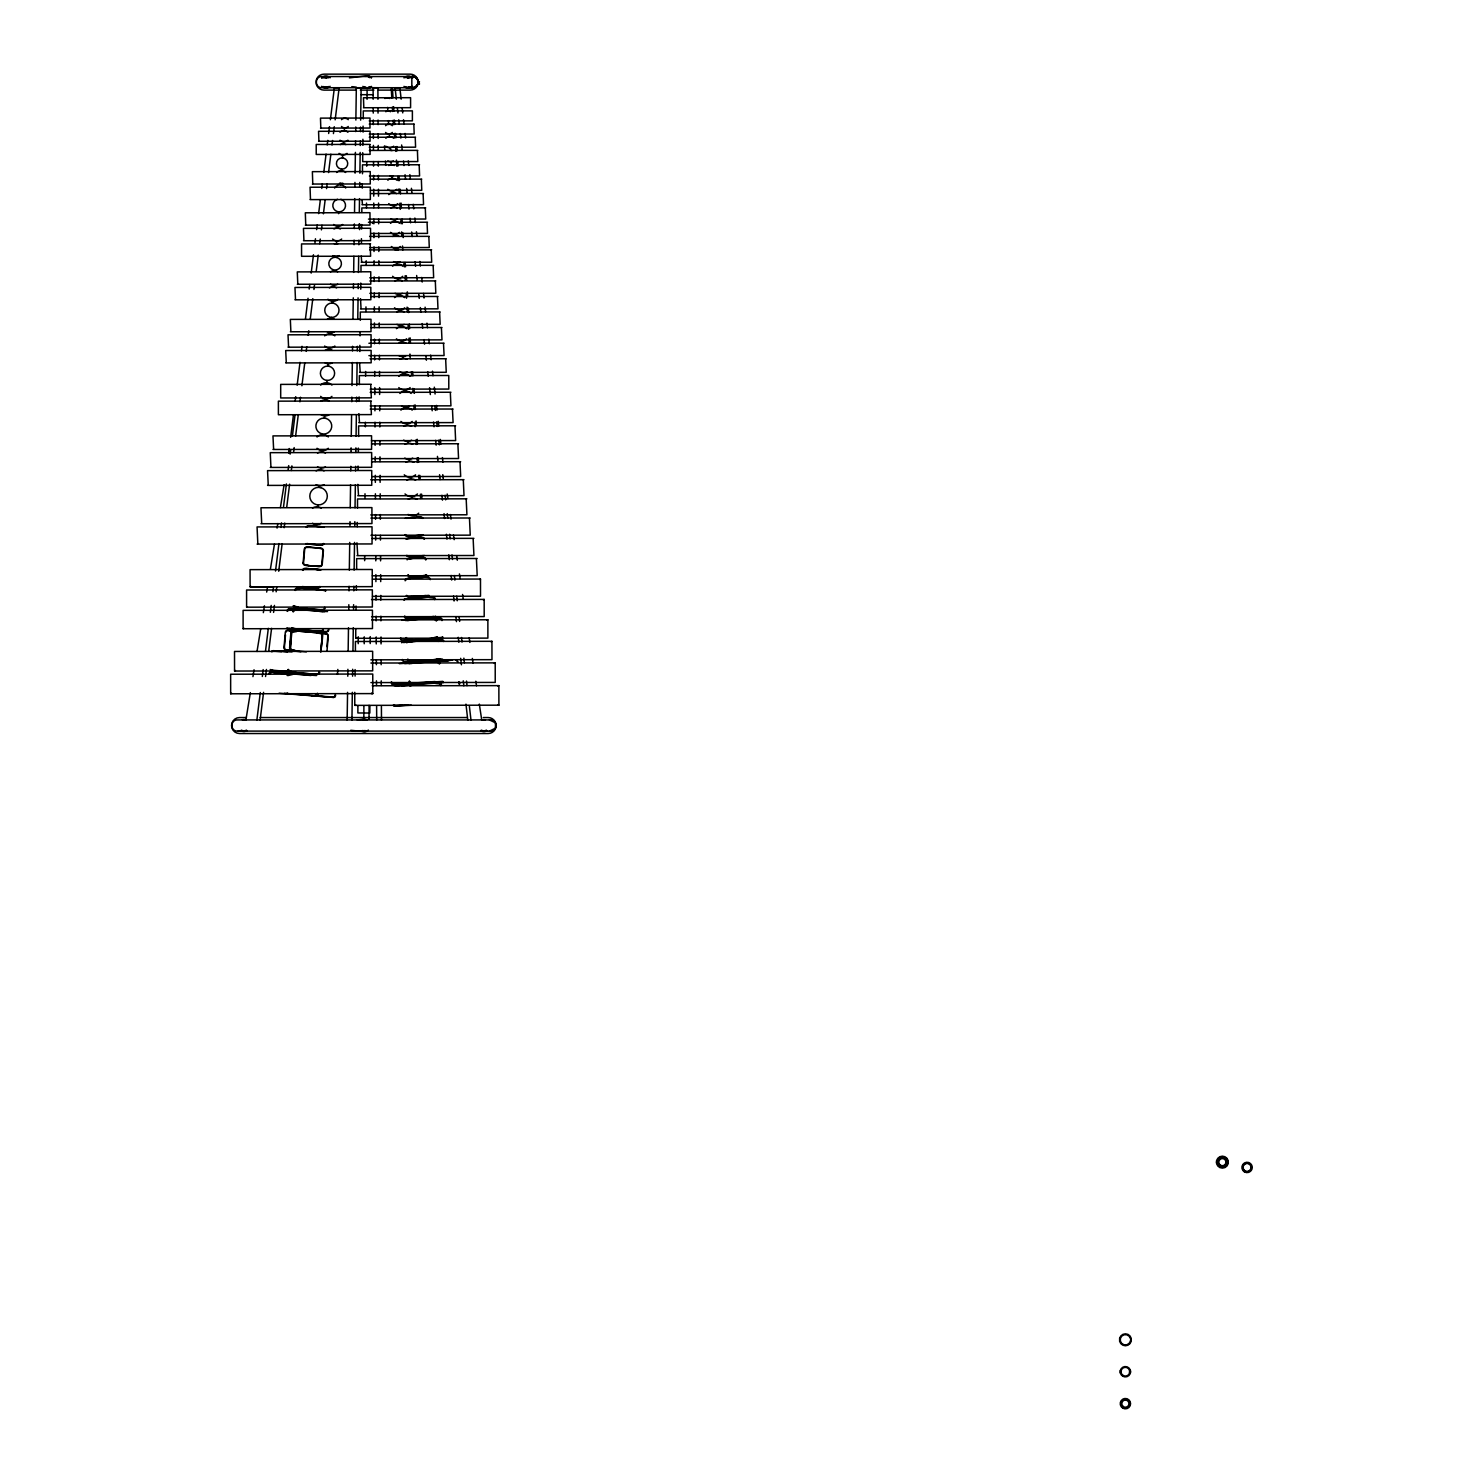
<?xml version="1.0" encoding="UTF-8"?>
<svg xmlns="http://www.w3.org/2000/svg" width="1483" height="1483" viewBox="0 0 1483 1483"><rect width="100%" height="100%" fill="white"/><g stroke="black" fill="none" stroke-linecap="round" stroke-linejoin="round"><path stroke-width="1.5" d="M357.904 706.038L357.866 712.952L369.842 713.026L369.879 706.075M358.237 643.696L358.274 636.763M363.836 719.552L365.374 719.756A5.988 5.988 0 0 0 362.278 719.756L363.836 719.552L363.891 706.075M364.225 643.752L364.262 636.837M364.651 560.685L364.67 556.069M364.985 498.381L365.003 493.765M365.356 426.844L365.374 422.229M365.615 376.089L365.634 371.473M365.949 311.504L365.967 306.888M366.19 265.383L366.208 260.767M366.486 207.713L366.505 203.097M366.709 166.207L366.727 161.591M367.061 99.305L367.098 90.315M369.026 719.255L369.082 705.37M370.212 643.548L370.249 636.615M347.152 720.071L347.56 692.376M347.782 676.229L347.893 669.315M348.153 650.852L348.486 627.791M348.765 609.328L348.82 604.712M349.024 590.883L349.098 586.267M349.321 570.121L349.728 542.426M349.969 526.28L350.025 521.664M350.229 507.816L350.563 484.756M350.767 470.908L350.841 466.292M351.045 452.463L351.1 447.847M351.267 436.317L351.582 415.555M351.768 401.708L351.842 397.092M352.009 385.543L352.342 362.464M352.509 350.915L352.583 346.299M352.973 318.585L353.288 297.823M353.417 288.592L353.492 283.976M353.658 272.427L353.881 256.262M354.048 244.714L354.122 240.098M354.289 228.567L354.363 223.952M354.53 212.403L354.715 198.555M354.9 187.006L354.956 182.39M355.086 173.159L355.401 152.378M355.494 145.464L355.568 140.848M355.698 131.598L355.772 126.982M355.864 120.067L356.328 87.738L361.129 87.812L360.647 120.123M351.934 719.996L352.342 692.32M352.583 676.174L352.676 669.259M352.954 650.815L353.288 627.754M353.547 609.291L353.621 604.693M353.825 590.846L353.881 586.23M354.122 570.084L354.53 542.407M354.752 526.261L354.826 521.664M355.03 507.816L355.364 484.756M355.568 470.927L355.623 466.311M355.827 452.463L355.901 447.847M356.068 436.317L356.365 415.574M356.569 401.726L356.624 397.11M356.791 385.561L357.125 362.482M357.31 350.952L357.366 346.318M357.774 318.623L358.07 297.861M358.2 288.629L358.274 284.013M358.441 272.464L358.682 256.299M358.849 244.769L358.905 240.153M359.071 228.604L359.146 223.989M359.312 212.458L359.516 198.611M359.683 187.062L359.757 182.446M359.887 173.214L360.184 152.434M360.276 145.519L360.35 140.904M360.48 131.672L360.554 127.056M372.4 223.395L373.234 221.987L373.197 223.395M291.131 632.018L290.353 649.999M287.517 611.07L287.498 611.385A2.187 2.187 0 0 1 290.075 609.216L298.862 609.55M295.284 590.419L296.378 588.714L300.252 588.436M322.033 452.074L322.145 450.535M324.388 418.169L324.555 415.796M325.648 399.965L325.741 398.63M326.835 382.799L327.002 380.389M328.003 366.134L328.169 363.724M329.152 349.469L329.263 348.06M330.246 333.823L330.32 332.655M331.321 318.419L331.395 317.343M332.377 303.107L332.507 301.253M333.49 286.998L333.619 285.144M336.493 243.75L336.697 240.839M337.586 228.178L337.716 226.306M338.587 213.645L338.717 211.791M340.589 184.912L340.701 183.317M341.572 170.656L341.683 169.062M342.462 157.995L342.666 154.955M343.444 143.888L343.574 141.793M344.353 130.708L344.557 127.686M322.052 643.177L322.664 635.614A2.391 2.391 0 0 0 320.476 633.037L316.88 633.148L325.648 633.871A2.187 2.187 0 0 1 326.279 633.964M318.734 611.274L322.293 611.552A2.391 2.391 0 0 1 322.923 611.7M271.908 672.17L316.491 675.562M272.446 670.613L316.583 674.376M274.133 650.722L292.058 651.853M284.402 647.515L285.496 634.928M286.59 650.184L300.882 651.797M288.295 630.294L325.685 633.463M288.425 628.699L325.815 631.888M290.112 608.809L327.539 611.589M289.574 648.034L290.909 632.611M295.821 607.696L322.071 609.921M297.508 587.806L323.757 590.03M292.948 674.357L288.147 675.544M293.152 671.966L289.593 671.169L288.555 669.482M294.987 650.499L291.428 649.702L290.371 647.997L291.799 632.574L296.6 631.406M296.804 629.014L293.022 628.088M298.435 609.921L294.783 610.106L293.467 611.608M298.639 607.529L294.172 605.806M293.393 674.005L290.167 674.116A2.187 2.187 0 0 0 287.776 675.377A2.132 2.021 -85.1 0 1 288.481 674.394M295.339 650.926L291.558 650.166M297.045 631.035L288.24 630.683A2.187 2.187 0 0 0 285.681 632.555M297.175 629.441L294.06 628.773A2.187 2.187 0 0 1 292.188 627.772M298.991 607.956L295.858 607.288A2.187 2.187 0 0 1 293.708 605.657M300.697 588.084L297.471 588.195A2.187 2.187 0 0 0 294.876 590.382M303.107 563.114L304.293 549.211A2.391 2.391 0 0 1 306.888 547.023L321.199 548.247A2.391 2.391 0 0 1 323.387 550.823L322.237 564.356A2.391 2.391 0 0 1 319.642 566.543L305.331 565.32A2.187 2.187 0 0 1 303.125 563.373L303.144 562.724M303.904 586.712L317.436 587.861M305.72 565.357L319.253 566.506M307.537 544.001L321.07 545.151M305.869 568.452L318.993 569.565M307.685 547.097L320.81 548.209M309.502 525.724L322.627 526.854M308.909 565.616L305.758 564.949A2.187 2.187 0 0 1 303.57 562.372L304.664 549.637A2.187 2.187 0 0 1 307.241 547.449L310.855 547.357M310.726 544.261L307.574 543.594A2.187 2.187 0 0 1 306.944 543.501M309.039 568.731L305.424 568.823A2.187 2.187 0 0 0 302.921 570.362M312.672 526.002L309.057 526.094A2.187 2.187 0 0 0 306.666 527.336M317.603 506.964L317.788 504.813M319.253 487.444L319.42 485.701M320.754 469.907L320.921 467.905M314.248 587.602L317.473 587.472A2.187 2.187 0 0 0 319.698 586.508M315.805 569.305L318.956 569.973A2.187 2.187 0 0 1 319.902 570.158M316.064 566.228L319.29 566.098A2.187 2.187 0 0 0 321.867 563.929L322.96 551.194A2.187 2.187 0 0 0 320.773 548.599L317.622 547.931M317.881 544.873L321.107 544.743A2.187 2.187 0 0 0 323.498 543.501M319.438 526.576L322.59 527.244M311.578 695.583L333.008 696.991A2.132 2.021 -85.1 0 0 335.288 694.786L335.325 694.786A2.187 2.187 0 0 1 332.693 696.973M313.414 674.098L317.992 674.079M316.936 632.722L320.05 633.408A2.187 2.187 0 0 1 322.237 635.985L321.07 650.314A2.206 2.187 0 0 1 320.532 651.797M317.065 631.128L325.852 631.48A2.187 2.187 0 0 0 328.41 629.626M318.882 609.661L322.108 609.532A2.187 2.187 0 0 0 324.703 607.344M320.588 589.771L323.72 590.438A2.187 2.187 0 0 1 325.203 590.994M326.964 646.681L327.854 636.133M326.983 651.204L328.262 636.096A2.391 2.391 0 0 0 326.075 633.501L287.887 630.256A2.391 2.391 0 0 0 285.292 632.444L284.013 647.552A2.391 2.391 0 0 0 286.182 650.147L306.388 651.871M332.674 697.362L279.101 693.21M337.846 669.426L337.475 673.745A2.391 2.391 0 0 1 337.345 674.357L337.345 674.357M288.666 453.001L289.241 448.515M290.649 437.3L293.449 414.832M295.154 401.244L295.729 396.665M297.156 385.228L300.011 362.334M301.457 350.896L302.031 346.318M305.461 318.864L308.038 298.268M309.187 289.111L309.762 284.532M311.189 273.094L313.469 254.779M314.915 243.342L315.471 238.763M316.621 229.624L317.195 225.045M318.623 213.608L320.347 199.871M321.774 188.434L322.349 183.855M323.776 172.417L326.075 154.102M327.224 144.945L327.799 140.366M328.651 133.507L329.504 126.648M330.375 119.771L334.379 87.738L339.162 87.738L335.158 119.845M256.874 720.015L260.304 692.524M262.324 676.47L263.177 669.593M265.476 651.259L268.33 628.329M270.351 612.294L271.204 605.416M272.928 591.661L273.502 587.083M275.504 571.029L278.952 543.538M280.954 527.485L281.529 522.906M283.531 506.852L286.404 483.94M288.128 470.185L288.703 465.606M290.13 454.15L290.705 449.553M292.429 435.798L295.006 415.184M263.585 692.339L260.118 720.015M265.55 676.526L266.439 669.463M268.701 651.352L271.593 628.291M273.576 612.423L274.448 605.416M276.153 591.828L276.728 587.12M278.711 571.233L282.159 543.649M284.161 527.726L284.736 523.073M286.738 507.13L289.611 484.181M291.317 470.5L291.891 465.884M293.597 452.185L294.172 447.588M295.599 436.169L298.176 415.555M299.9 401.819L300.474 397.24M301.902 385.765L304.775 362.853M306.202 351.378L306.777 346.8M308.204 335.343L308.779 330.746M310.225 319.29L312.802 298.658M313.951 289.482L314.526 284.903M316.231 271.148L318.252 255.095M319.679 243.638L320.254 239.041M321.403 229.884L321.978 225.286M323.405 213.83L325.129 200.075M326.557 188.619L327.131 184.022M328.559 172.566L330.857 154.232M332.007 145.056L332.581 140.477M333.434 133.6L334.287 126.722M355.772 90.111L323.998 90.111A7.99 7.99 0 0 1 316.287 84.197L316.287 80.063A7.99 7.99 0 0 1 323.998 74.15L410.235 74.15A7.99 7.99 0 0 1 417.946 80.063L417.946 84.197A7.99 7.99 0 0 1 410.235 90.111L378.462 90.111M1130.602 1339.798L1130.417 1341.133A5.191 5.191 0 0 1 1120.388 1341.133L1120.388 1338.445A5.191 5.191 0 0 1 1130.417 1338.445L1131.344 1339.39M1218.136 1161.004L1218.136 1163.265M1226.626 1163.265L1226.626 1161.004M1227.386 1163.488L1227.386 1160.781M1120.369 1370.366L1120.369 1373.054M1121.148 1370.589L1121.148 1372.85M1129.62 1372.869L1129.62 1370.589M1130.398 1373.073L1130.398 1370.385M495.897 727.133L495.86 723.463A7.99 7.99 0 0 0 488.148 717.55L483.291 717.55M416.297 77.876C420.523 81.343 416.964 88.201 411.829 87.719L322.404 87.719C314.322 88.405 314.322 75.855 322.404 76.541L411.829 76.541C416.964 76.078 420.523 82.918 416.297 86.385M323.238 629.255L322.608 630.664M270.221 669.482A2.391 2.391 0 0 0 272.038 670.576L317.028 674.413A2.373 2.354 -85.1 0 0 319.438 672.819L319.587 672.225M245.9 720.034L250.349 692.617M252.944 676.619L254.056 669.76M257.022 651.482L260.748 628.644M263.344 612.646L264.456 605.806M266.68 592.088L267.422 587.528M270.388 569.25L274.466 544.113M277.061 528.115L277.803 523.555M280.398 507.557L284.106 484.719M293.152 611.237L293.059 611.867A2.187 2.187 0 0 1 295.618 609.68L298.769 609.921M291.317 632.703L290.001 648.312M320.958 650.944L322.274 635.336M320.977 651.908L322.33 634.131M323.09 629.867L322.979 630.164A2.391 2.391 0 0 1 320.643 631.443M419.411 83.4L418.076 82.473M436.614 636.874L432.424 638.098M312.375 184.04L370.268 183.966L370.249 171.583L312.375 171.657L312.765 183.688M363.483 107.74L410.587 107.684L410.587 97.693L363.465 97.767L363.798 107.462M310.077 199.612L370.342 199.538L370.324 187.155L310.058 187.229L310.466 199.26M417.427 150.71L417.798 161.554L362.705 161.628L362.686 152.693M320.495 128.094L369.99 128.039L369.971 118.047L320.476 118.121L320.81 127.816M413.85 124.331L414.183 134.026L369.267 134.082M419.188 165.076L419.578 175.939L369.397 175.995M318.567 141.274L370.064 141.2L370.046 131.227L318.567 131.301L318.901 140.996M305.313 225.156L369.99 225.082L369.971 212.699L305.313 212.792L305.739 224.804M415.24 137.493L415.592 147.188L369.267 147.262M421.357 179.443L421.765 190.306L370.509 190.362M369.768 144.685L370.12 154.38L316.231 154.454L316.213 144.463L370.101 144.407M303.477 240.728L370.546 240.654L370.528 228.271L303.459 228.363L303.922 240.376M362.056 200.279L362.464 204.432M423.137 193.81L423.545 204.673L362.056 204.747M370.157 244.194L370.62 256.225L301.568 256.299L301.55 243.935L370.602 243.842M433.74 638.005L433.629 638.079A2.391 2.391 0 0 1 432.461 638.487M439.32 637.597L439.209 637.69A2.391 2.391 0 0 1 438.338 638.042M435.168 659.583L435.279 659.509A2.391 2.391 0 0 1 434 659.991M361.222 256.114L361.685 261.935M431.219 250.182L431.701 262.213L361.222 262.287M425.287 208.176L425.732 219.039L368.47 219.113M433.166 265.679L433.648 277.71L369.786 277.784M427.067 222.543L427.512 233.406L370.75 233.48M297.304 284.254L370.769 284.161L370.75 271.778L297.286 271.89L297.786 283.902M428.847 236.668L429.291 247.531L369.638 247.605M435.316 281.251L435.817 293.282L369.842 293.356M294.987 299.826L370.843 299.733L370.824 287.35L294.969 287.461L295.488 299.473M360.517 298.639L361.036 308.594M437.466 296.822L437.986 308.835L360.536 308.946M359.609 363.372L360.184 372.029M445.66 359.127L446.253 372.307L359.609 372.418M439.617 312.283L440.154 324.314L371.047 324.406M290.353 331.766L370.991 331.673L370.991 319.29L290.334 319.401L290.872 331.413M454.984 426.214L455.633 440.562L371.436 440.673M469.481 518.475L470.241 535.159L370.935 535.27M441.433 327.854L441.971 339.867L371.084 339.959M357.811 484.366L358.515 495.322M463.308 480.121L464.012 495.637L357.829 495.767M370.713 384.653L371.325 397.852L280.695 397.963L280.695 384.394L371.306 384.264M288.036 347.189L371.065 347.078L371.065 334.695L288.017 334.806L288.573 346.837M257.078 544.094L372.048 543.946L372.029 526.78L257.06 526.928L257.82 543.594M450.331 392.643L450.943 405.841L370.231 405.934M457.895 444.177L458.562 458.525L371.584 458.636M443.51 343.518L444.084 355.549L368.915 355.642M356.94 542.778L357.718 555.161M473.151 538.83L473.93 555.513L356.958 555.662M370.787 401.43L371.399 414.61L278.396 414.739L278.378 401.151L371.399 401.04M270.277 467.442L371.677 467.312L371.658 452.537L270.258 452.667L270.926 467.015M466.2 499.289L466.923 514.786L370.769 514.916M285.718 362.909L371.158 362.816L371.139 350.433L285.7 350.544L286.275 362.556M358.867 413.664L359.479 422.34M452.463 409.419L453.094 422.599L358.867 422.711M260.971 523.721L371.955 523.573L371.918 507.612L260.952 507.761L261.694 523.258M460.008 462.14L460.694 476.488L371.64 476.599M243.119 628.736L372.474 628.57L372.437 610.199L243.101 610.366L243.119 628.736L243.953 628.217M476.414 558.98L477.211 575.664L372.363 575.793M267.57 485.404L371.751 485.275L371.732 470.5L267.552 470.63L268.238 484.978M234.555 671.039L372.678 670.854L372.641 651.297L234.518 651.463L234.555 671.039L235.445 670.464M250.887 586.323L250.108 586.805L250.071 569.639L372.233 569.491L372.252 586.656L250.108 586.805L271.871 586.805M494.302 663.42L495.211 662.864L495.229 682.421L370.935 682.588M355.735 629.107L355.753 638.302L356.606 637.764M486.999 620.283L487.87 619.764L487.888 638.116L355.753 638.302M479.676 579.538L480.492 579.056L480.511 596.222L372.53 596.351M272.983 449.479L371.584 449.349L371.566 435.78L272.965 435.891L273.613 449.089M230.662 693.784L372.789 693.599L372.752 674.042L230.644 674.227L230.662 693.784L231.589 693.228M246.604 607.177L372.363 607.01L372.344 589.845L246.586 590.012L246.604 607.177L247.42 606.677M354.752 692.32L354.771 705.37L355.716 704.814M497.936 686.184L498.863 685.628L498.9 705.185L354.771 705.37M491.058 641.842L491.93 641.305L491.967 659.675L370.843 659.824M483.347 599.892L484.181 599.41L484.2 616.576L371.566 616.724M297.119 609.81L297.23 609.735A2.391 2.391 0 0 1 298.454 609.532M289.723 630.813L289.852 630.738A2.391 2.391 0 0 1 291.057 630.535M295.284 631.295L295.414 631.22A2.391 2.391 0 0 1 296.637 630.998M437.689 659.212L436.743 659.397A2.187 2.187 0 0 0 437.745 659.212L433.592 660.028M418.762 82.733L418.076 82.269M392.939 175.773L391.475 175.976A5.58 5.58 0 0 1 390.029 175.773M395.09 249.886L396.74 249.682A6.395 6.395 0 0 1 398.389 249.886M349.432 77.876L367.117 75.744A6.395 6.395 0 0 1 371.621 77.617M357.199 719.941L363.836 719.144A6.395 6.395 0 0 1 367.024 720.015M246.419 717.55L239.523 717.55A7.99 7.99 0 0 0 231.533 725.539A7.99 7.99 0 0 0 239.523 733.529L488.148 733.529A7.99 7.99 0 0 0 495.86 727.597L495.229 722.703L489.427 719.922L238.077 719.922C229.828 719.162 229.828 731.842 238.077 731.1L489.427 731.1L495.229 728.301L495.897 723.871M437.003 661.77L437.559 661.77A2.187 2.169 85.9 0 1 439.469 663.68A2.187 2.187 0 0 0 436.929 661.789L437.244 661.752M394.052 684.071L393.458 684.089A2.169 2.15 85.9 0 1 391.531 681.865A2.187 2.187 0 0 0 394.089 684.071L410.643 682.884M434.482 618.763L430.645 619.041M432.165 640.118L437.596 641.268M417.594 82.121L419.504 81.787L418.058 81.565M417.594 84.327L419.504 83.993L418.058 83.79M442.268 636.967A2.187 2.187 0 0 1 440.785 637.486L432.054 638.524L435.539 637.875M408.585 640.193L412.126 639.525L403.357 640.174A2.187 2.187 0 0 1 401.8 639.859M410.124 661.696L413.664 661.029L404.896 661.678A2.187 2.187 0 0 1 402.338 659.453L402.356 659.787M406.62 518.364L410.179 517.715M421.413 534.918L418.262 535.548M421.839 535.289L407.51 536.308A2.187 2.187 0 0 1 405.026 534.733M409.104 558.516L423.434 557.478A2.391 2.391 0 0 1 425.992 559.703M409.53 558.869L413.09 558.22M428.049 577.017L407.343 578.5A2.391 2.391 0 0 0 405.119 580.743M425.769 595.591L408.641 596.815A2.187 2.187 0 0 1 406.268 595.536M433.666 616.39L430.515 617.021M434.093 616.761L407.009 618.708A2.391 2.391 0 0 1 404.451 616.483M407.565 620.673L410.717 620.042M403.098 642.195L441.322 639.451A2.391 2.391 0 0 1 443.843 641.36M403.524 642.565L412.255 641.546M432.202 640.508L435.78 640.248M433.574 659.62L440.47 659.119M404.525 662.104L442.75 659.36M399.39 663.68L452.537 659.861M404.785 663.68L450.35 660.417M410.643 663.661L413.701 663.049M448.144 660.973L433.796 661.603M393.681 684.497L393.718 684.497A2.391 2.391 0 0 1 391.16 682.273M394.07 684.46L435.131 681.531M394.144 684.868L442.824 681.364M394.2 685.665L442.991 682.161M396.054 685.925L443.621 682.514M401.763 685.925L415.333 684.553M440.377 683.144L435.242 683.125M458.896 682.699A2.132 2.021 85.9 0 1 459.341 684.182L459.378 684.182M402.245 705.092L395.331 705.593A2.132 2.021 85.9 0 1 393.718 705.074M407.825 705.092L394.997 706.019A2.243 2.113 85.9 0 1 393.255 705.204A2.391 2.391 0 0 0 395.275 706.001M411.366 705.241L395.664 705.964M434.241 618.745L433.833 618.782A2.187 2.187 0 0 1 436.354 620.691L436.317 620.357M293.171 631.146L296.952 631.406M1216.449 1161.745L1218.044 1161.727M363.279 118.918L363.279 110.928L412.385 110.873L412.385 120.846L369.23 120.902M369.267 124.109L414.183 124.034M369.267 137.27L415.574 137.215M369.36 150.45L417.78 150.376M362.482 173.771L362.482 164.835L419.559 164.761M370.49 179.183L421.747 179.128M370.546 193.569L423.526 193.494M361.833 212.421L361.833 207.935L425.714 207.861M368.451 222.302L427.493 222.228M369.619 236.427L429.273 236.353M369.749 249.904L431.683 249.83M433.648 265.327L360.981 265.42L360.999 271.611M369.842 280.991L435.798 280.899M370.935 296.563L437.967 296.47M360.295 320.291L360.295 312.042L440.136 311.931M371.065 327.595L441.953 327.502M368.896 343.259L444.066 343.166M370.083 358.83L446.235 358.738M359.368 384.653L359.349 375.607L448.774 375.496L448.793 389.065L370.194 389.176M370.212 392.365L450.925 392.253M370.249 409.123L453.075 409.03M358.626 436.465L358.608 425.918L455.615 425.788M371.566 443.862L458.544 443.751M371.621 461.825L460.675 461.714M370.657 479.788L463.994 479.676M357.533 508.094L357.514 498.974L466.904 498.826M370.898 518.105L470.222 517.993M372.177 538.477L473.911 538.348M356.643 569.379L356.643 558.646L477.192 558.498M372.511 579.186L480.492 579.056M371.529 599.558L484.181 599.41M371.714 619.913L487.87 619.764M355.419 650.666L355.401 641.49L491.93 641.305M370.917 663.031L495.211 662.864M372.196 685.776L498.863 685.628M360.313 90.111L373.92 90.111M371.38 693.599L372.789 693.599L371.862 693.043M260.211 717.55L467.201 717.55M238.077 731.1L243.768 731.1M1216.449 1162.542L1218.044 1162.524M1226.719 1162.524L1228.313 1162.542M361.092 94.671L373.067 94.727M289.741 671.651L290.371 671.743A2.187 2.187 0 0 1 288.147 669.463M293.56 672.003L271.834 670.131A2.169 2.15 -85.1 0 1 270.981 669.667M293.43 631.128L293.819 631.165A2.187 2.187 0 0 0 291.206 633.352L290.019 647.663A2.187 2.187 0 0 0 292.225 650.24L291.799 650.221M297.119 587.769L324.165 590.067A2.391 2.391 0 0 1 325.778 590.92M324.721 611.756L289.723 608.771A2.391 2.391 0 0 0 287.127 610.959M297.212 629.052L288.443 628.31A2.187 2.187 0 0 1 287.517 628.106M295.377 650.536L286.627 649.776A2.187 2.187 0 0 1 284.439 647.2M273.688 650.685L287.517 651.871M281.455 651.741L273.447 651.093A2.169 2.15 -85.1 0 0 272.279 651.593M271.241 672.114L311.059 675.506M274.114 672.763L289.852 674.098M284.402 693.265L333.323 697.418A2.243 2.113 -85.1 0 0 335.251 696.38M418.076 82.881L419.059 83.178M351.805 86.644L356.291 87.163M360.777 87.682L368.766 88.313A6.395 6.395 0 0 0 371.621 86.644M350.767 730.303L365.485 731.712A6.395 6.395 0 0 0 368.34 730.062M393.106 684.46L393.106 684.46A2.373 2.354 85.9 0 1 392.216 684.108M339.477 183.169L341.146 183.373A6.395 6.395 0 0 0 342.795 183.169M337.716 243.898L336.066 243.694A6.395 6.395 0 0 0 334.416 243.898M271.426 670.446L271.426 670.446A2.373 2.354 -85.1 0 1 270.61 669.964M437.948 618.485L437.819 618.411A2.391 2.391 0 0 0 436.614 618.189M432.369 618.893L432.239 618.819A2.391 2.391 0 0 0 431.034 618.578M433.907 640.396L433.796 640.322A2.391 2.391 0 0 0 432.573 640.081M497.954 704.629L498.9 705.185M437.114 641.268L432.591 640.489M435.705 618.745L436.762 620.58A2.391 2.391 0 0 0 434.222 618.355M437.244 640.248L438.189 641.453A2.391 2.391 0 0 0 435.761 639.859M295.488 628.903L295.599 628.996A2.391 2.391 0 0 0 296.767 629.404M289.927 628.421L290.038 628.514A2.391 2.391 0 0 0 291.206 628.94M293.671 650.388L293.782 650.462A2.391 2.391 0 0 0 294.932 650.889M292.188 628.532L291.78 628.051A2.391 2.391 0 0 0 293.578 629.144M406.602 639.414L405.99 637.987M408.14 660.899L407.547 659.49M457.654 661.678L457.654 661.678A2.373 2.354 85.9 0 0 455.856 660.102M439.802 663.272L439.728 662.957A2.373 2.354 85.9 0 0 437.337 661.344A2.391 2.391 0 0 1 439.802 663.272L439.858 663.568M409.123 681.309L409.215 681.605A2.373 2.354 85.9 0 0 411.829 683.2M289.611 648.664L289.686 648.961A2.391 2.391 0 0 0 291.743 650.611M435.983 620.728L434.686 619.208L431.052 618.986M439.061 663.735L437.763 662.215L434.13 661.993M407.881 574.978L407.936 575.237A2.187 2.187 0 0 0 410.42 576.831L424.75 575.793A2.391 2.391 0 0 0 426.585 574.718M406.453 638.191L406.361 637.56A2.187 2.187 0 0 0 408.956 639.766L412.126 639.952M407.992 659.694L407.918 659.064A2.187 2.187 0 0 0 410.494 661.27L413.683 661.455M447.199 493.987L447.903 498.548M450.35 514.527L451.036 519.106M453.483 535.085L454.187 539.664M456.634 555.643L457.32 560.203M459.415 573.921L460.119 578.481M462.566 594.461L463.252 599.039M469.184 637.857L469.889 642.417M472.336 658.415L473.021 662.975M475.821 681.253L476.525 685.813M479.306 704.091L481.753 720.071M395.46 133.377L395.998 137.771M394.274 133.451L394.812 137.845M419.745 475.283L420.227 479.398M398.983 176.458L399.465 180.574M397.796 176.533L398.278 180.648M401.17 99.176L399.854 87.738L395.053 87.738L396.369 99.194M402.208 108.315L402.746 112.893M403.524 119.752L404.062 124.312M405.1 133.451L405.638 138.03M408.27 160.887L408.789 165.447M409.846 174.605L410.365 179.165M411.421 188.304L411.94 192.883M413.256 204.32L413.794 208.881M414.851 218.02L415.37 222.598M416.426 231.737L416.945 236.316M419.837 261.453L420.375 266.032M421.691 277.451L422.21 282.03M423.526 293.449L424.045 298.027M425.102 307.166L425.621 311.745M426.937 323.164L427.475 327.743M428.791 339.162L429.31 343.741M430.626 355.16L431.145 359.739M432.461 371.158L432.999 375.737M434.315 387.156L435.094 394.015M436.41 405.397L436.947 410.142M438.226 421.283L438.783 425.973M440.321 439.431L440.859 444.066M442.416 457.58L442.935 462.158M434.853 405.823L435.39 410.42M436.706 421.876L437.225 426.474M438.801 440.229L439.339 444.826M442.768 474.634L443.287 479.231M445.141 495.285L445.66 499.864M447.254 513.637L447.773 518.216M449.627 534.269L450.146 538.867M452 554.92L452.519 559.499M454.373 575.552L454.892 580.15M456.745 596.203L457.265 600.782M459.118 616.835L459.637 621.433M461.491 637.486L462.01 642.083M463.864 658.137L464.383 662.716M466.496 681.068L467.015 685.647M469.388 706.297L470.982 720.052M397.425 108.352L397.963 112.93M398.742 119.789L399.279 124.368M400.317 133.526L400.855 138.104M401.633 144.982L402.171 149.561M403.487 161.017L404.006 165.595M405.063 174.753L405.582 179.332M406.639 188.489L407.176 193.068M408.492 204.506L409.011 209.084M410.068 218.261L410.587 222.839M411.644 231.997L412.181 236.576M415.073 261.749L415.592 266.328M416.649 275.486L417.186 280.065M418.762 293.819L419.281 298.398M420.338 307.556L420.857 312.134M422.173 323.572L422.711 328.151M424.027 339.607L424.546 344.186M425.862 355.642L426.4 360.221M427.716 371.658L428.235 376.237M429.551 387.693L430.348 394.552M431.664 406.008L432.202 410.772M433.499 422.043L434.056 426.807M435.613 440.358L436.169 445.16M437.448 456.393L438.004 461.194M439.561 474.708L440.117 479.528M441.934 495.322L442.49 500.16M444.047 513.637L444.603 518.494M446.42 534.251L446.976 539.126M448.774 554.864L449.349 559.74M451.147 575.46L451.685 580.038M453.52 596.073L454.095 601.004M455.893 616.687L456.467 621.637M458.266 637.301L458.84 642.25M460.675 658.304L461.417 664.773M463.271 680.808L463.845 685.813M465.959 704.147L467.794 720.182M405.063 262.472L405.563 266.81M403.877 262.547L404.358 266.884M418.595 475.339L419.059 479.472M412.515 371.64L412.978 375.737M411.329 371.714L411.773 375.811M439.376 617.985L401.93 620.265L439.784 617.948A2.391 2.391 0 0 1 442.342 620.172M440.803 637.894L403.376 640.582M440.933 639.488L403.487 642.176A2.391 2.391 0 0 0 401.671 642.788M442.36 659.397L404.933 662.085M432.276 596.87L405.99 598.761M429.514 597.482L433.388 597.797L434.463 599.521M435.668 683.478L439.561 683.811L440.618 685.535M427.642 577.035L407.732 578.481M428.958 595.369L409.048 596.796M429.088 597.111L432.294 597.278A2.187 2.187 0 0 1 434.853 599.503M430.626 618.615L439.413 618.374A2.187 2.187 0 0 1 441.971 620.598L441.953 620.283M420.134 516.992L406.991 517.938M421.45 535.307L407.918 536.29M421.598 537.347L408.455 538.292M422.915 555.662L409.364 556.644M423.044 557.515L409.901 558.442M424.36 575.83L410.81 576.794M424.453 577.276L427.679 577.443A2.187 2.187 0 0 1 430.237 579.668M416.945 517.233L420.171 517.4A2.187 2.187 0 0 1 422.377 518.383M418.41 537.587L421.617 537.754A2.187 2.187 0 0 1 423.99 539.033M419.856 557.738L423.063 557.905A2.187 2.187 0 0 1 425.621 559.795M421.172 576.053L424.323 575.423A2.187 2.187 0 0 0 426.029 574.663M410.476 477.063L410.606 479.028M411.848 496.416L411.977 498.195M411.644 538.069L408.085 538.718A2.187 2.187 0 0 0 406.861 539.071M411.088 536.049L407.881 535.882A2.187 2.187 0 0 1 405.508 534.603M412.552 556.422L409.345 556.236A2.187 2.187 0 0 1 407.306 555.513M413.998 576.572L410.791 576.405A2.187 2.187 0 0 1 408.307 574.811M410.921 578.24L407.769 578.871A2.187 2.187 0 0 0 405.601 580.465M412.237 596.555L409.011 596.388A2.187 2.187 0 0 1 406.805 595.406M409.178 598.539L406.008 599.169A2.187 2.187 0 0 0 404.303 599.911M410.606 618.448L407.38 618.281A2.187 2.187 0 0 1 404.822 616.057M415.129 682.959L412.014 682.773A2.187 2.187 0 0 1 409.493 681.068M407.417 618.671L433.703 616.78A2.391 2.391 0 0 0 435.52 616.168M409.048 641.379L409.067 641.768A2.391 2.391 0 0 0 406.843 642.862M384.486 145.853L384.764 150.191M385.45 161.054L385.728 165.392M421.598 494.08L421.858 498.362M414.072 388.75L414.35 393.347M415.055 404.822L415.333 409.419M416.037 420.894L416.334 425.473M417.168 439.246L417.446 443.843M418.299 457.617L418.577 462.214M420.412 494.154L420.671 498.436M406.342 275.727L406.62 280.343M407.324 291.854L407.603 296.452M408.307 307.963L408.604 312.561M409.308 324.073L409.586 328.67M410.142 337.883L410.439 342.48M412.849 388.379L413.108 392.661M413.887 405.36L414.146 409.53M414.925 422.321L415.203 426.696M416.019 439.969L416.297 444.455M417.112 457.932L417.39 462.436M400.225 189.268L400.521 193.884M401.077 203.078L401.355 207.676M402.06 219.187L402.356 223.785M402.913 232.979L403.191 237.577M405.137 275.764L405.415 280.306M406.249 293.801L406.527 298.25M407.065 307.129L407.343 311.541M408.159 324.851L408.418 329.282M408.974 338.217L409.252 342.684M409.938 354.029L410.235 358.645M396.814 146.502L397.073 150.821M397.741 161.647L398 165.985M399.001 188.86L399.261 192.957M399.891 203.227L400.262 209.381M400.892 219.651L401.151 223.748M401.652 231.904L401.893 235.927M402.505 246.011L402.764 250.034M393.014 97.693L392.457 88.739L391.271 88.813L391.827 98.045M393.57 106.628L393.829 111.095M394.385 120.049L394.663 124.516M395.627 146.836L395.905 151.414M396.443 160.108L396.814 166.281M392.383 107.054L392.661 111.466M393.199 120.253L393.477 124.665M408.103 441.155L408.233 443.287M409.215 459.118L409.345 461.25M387.619 107.406L387.86 111.225M388.435 120.605L388.657 124.461M389.232 133.822L389.417 136.696M390.103 147.781L390.604 150.413A5.58 5.58 0 0 1 392.05 150.617M390.937 161.554L391.141 164.835M391.827 175.921L391.975 178.405M392.754 191.085L392.865 192.79M393.644 205.451L393.737 207.157M394.515 219.818L394.626 221.523M395.405 234.203L395.498 235.649M396.276 248.328L396.35 249.719M397.129 262.398L397.24 264.067M398.111 278.341L398.204 280.009M399.094 294.264L399.168 295.58M400.039 309.836L400.113 311.041M400.985 325.296L401.077 326.612M401.949 340.868L402.041 342.276M402.913 356.532L403.024 358.441M403.895 372.696L403.988 374.031M404.952 389.862L405.044 391.178M407.028 423.712L407.139 425.306M400.799 638.283L400.799 637.968A2.187 2.187 0 0 0 401.133 639.192M377.961 99.268L377.887 87.738L373.104 87.719L373.16 99.25M378.017 108.5L378.035 113.116M378.072 120.03L378.109 124.646M378.146 133.878L378.184 138.475M378.221 145.408L378.239 150.005M378.313 161.554L378.332 166.152M378.387 175.383L378.406 179.999M378.462 189.212L378.499 196.145M378.554 203.06L378.573 207.676M378.647 219.206L378.666 223.822M378.721 233.035L378.74 237.651M378.795 246.882L378.814 251.498M378.869 260.711L378.906 265.327M378.962 276.858L378.999 281.473M379.055 293.004L379.092 297.62M379.129 306.833L379.166 311.449M379.222 322.979L379.259 327.595M379.314 339.125L379.351 343.741M379.407 355.271L379.444 359.887M379.5 371.417L379.537 376.033M379.592 387.564L379.629 394.478M379.704 406.027L379.722 410.81M379.796 422.192L379.815 426.974M379.889 440.673L379.926 445.289M379.982 456.838L380.019 461.584M380.093 475.301L380.13 482.364M380.204 493.783L380.223 498.529M380.315 514.564L380.334 519.291M380.427 535.363L380.464 540.072M380.556 556.144L380.575 560.852M380.649 574.625L380.705 581.614M380.779 595.406L380.797 600.096M380.89 616.186L380.927 620.858M381.02 636.967L381.057 643.937M381.15 660.065L381.168 664.718M381.261 680.864L381.279 685.498M381.409 706.26L381.483 720.126M373.215 108.481L373.253 113.097M373.29 120.012L373.308 124.628M373.364 133.859L373.382 138.475M373.419 145.39L373.456 150.005M373.512 161.536L373.549 166.152M373.605 175.383L373.623 179.981M373.679 189.212L373.716 196.127M373.753 203.06L373.79 207.676M373.846 219.206L373.883 223.822M373.92 233.035L373.957 237.651M374.013 246.882L374.031 251.498M374.087 260.73L374.105 265.327M374.179 276.876L374.198 281.473M374.272 293.022L374.291 297.62M374.346 306.851L374.365 311.467M374.439 322.997L374.457 327.613M374.532 339.144L374.55 343.759M374.624 355.29L374.643 359.906M374.717 371.436L374.736 376.052M374.81 387.582L374.847 394.515M374.902 406.045L374.939 410.828M374.995 422.21L375.032 426.993M375.106 440.692L375.125 445.308M375.199 456.838L375.218 461.602M375.31 475.32L375.347 482.383M375.403 493.783L375.44 498.529M375.533 514.564L375.551 519.31M375.644 535.344L375.662 540.072M375.755 556.144L375.792 560.852M375.866 574.607L375.903 581.614M375.978 595.387L376.015 600.077M376.107 616.168L376.126 620.858M376.219 636.949L376.256 643.937M376.348 660.046L376.385 664.699M376.478 680.827L376.497 685.48M376.608 706.223L376.701 720.089M363.075 126.111L363.094 132.098M362.89 139.272L362.89 145.26M362.26 183.67L362.278 188.137M361.63 224.545L361.63 229.012M361.426 238.67L361.426 243.156M360.758 283.068L360.758 289.241M360.072 331.729L360.072 335.844M359.831 345.335L359.831 351.527M359.108 396.906L359.108 401.43M358.348 448.088L358.348 452.315M358.07 466.07L358.089 470.278M357.236 522.424L357.255 526.706M356.346 585.655L356.346 589.937M356.031 606.009L356.05 610.292M355.104 669.574L355.104 676.081M359.609 223.914L359.609 229.661M366.82 730.73A5.988 5.988 0 0 1 360.832 730.73M384.931 98.508A4.783 4.783 0 0 1 386.081 98.026L387.323 97.859A4.783 4.783 0 0 1 389.714 98.508M385.747 111.707A4.783 4.783 0 0 1 386.896 111.225L388.138 111.058A4.783 4.783 0 0 1 390.53 111.707M392.328 132.45A4.783 4.783 0 0 1 390.196 133.692L388.954 133.859A4.783 4.783 0 0 1 385.561 132.45M385.561 125.684A4.783 4.783 0 0 1 387.712 124.442L388.954 124.275A4.783 4.783 0 0 1 392.328 125.684M393.699 146.187A5.58 5.58 0 0 1 391.197 147.633L389.751 147.818A5.58 5.58 0 0 1 385.802 146.187M385.802 138.29A5.58 5.58 0 0 1 388.305 136.844L389.751 136.64A5.58 5.58 0 0 1 393.699 138.29M393.403 160.85A5.58 5.58 0 0 1 392.05 161.406L390.604 161.591A5.58 5.58 0 0 1 387.804 160.85M388.694 165.54A5.58 5.58 0 0 1 390.029 164.984L391.475 164.798A5.58 5.58 0 0 1 394.274 165.54M396.888 189.268A6.395 6.395 0 0 1 394.015 190.918L392.365 191.14A6.395 6.395 0 0 1 387.842 189.268M387.842 180.24A6.395 6.395 0 0 1 390.715 178.572L392.365 178.368A6.395 6.395 0 0 1 396.888 180.24M397.759 203.634A6.395 6.395 0 0 1 394.904 205.284L393.255 205.507A6.395 6.395 0 0 1 388.731 203.634M388.731 194.607A6.395 6.395 0 0 1 391.586 192.957L393.255 192.734A6.395 6.395 0 0 1 396.443 193.587M397.333 219.021A6.395 6.395 0 0 1 395.776 219.651L394.126 219.873A6.395 6.395 0 0 1 390.937 219.021M390.937 207.954A6.395 6.395 0 0 1 392.476 207.323L394.126 207.101A6.395 6.395 0 0 1 397.333 207.954M399.52 232.368A6.395 6.395 0 0 1 396.665 234.036L395.016 234.24A6.395 6.395 0 0 1 390.492 232.368M390.492 223.34A6.395 6.395 0 0 1 393.366 221.69L395.016 221.468A6.395 6.395 0 0 1 399.52 223.34M400.391 246.512A6.395 6.395 0 0 1 397.537 248.162L395.887 248.365A6.395 6.395 0 0 1 391.364 246.512M392.68 236.446A6.395 6.395 0 0 1 394.218 235.816L395.887 235.593A6.395 6.395 0 0 1 399.075 236.446M399.928 261.601A6.395 6.395 0 0 1 398.389 262.231L396.74 262.454A6.395 6.395 0 0 1 393.551 261.601M402.245 293.356A7.193 7.193 0 0 1 400.503 294.079L398.649 294.32A7.193 7.193 0 0 1 395.053 293.356M395.053 280.917A7.193 7.193 0 0 1 396.795 280.194L398.649 279.953A7.193 7.193 0 0 1 402.245 280.917M404.692 307.778A7.193 7.193 0 0 1 401.467 309.65L399.613 309.891A7.193 7.193 0 0 1 394.534 307.778M394.534 297.62A7.193 7.193 0 0 1 397.741 295.766L399.613 295.525A7.193 7.193 0 0 1 404.692 297.62M404.155 324.406A7.193 7.193 0 0 1 402.412 325.111L400.558 325.37A7.193 7.193 0 0 1 396.962 324.406M396.962 311.949A7.193 7.193 0 0 1 398.705 311.226L400.558 310.985A7.193 7.193 0 0 1 404.155 311.949M406.583 338.81A7.193 7.193 0 0 1 403.376 340.682L401.504 340.923A7.193 7.193 0 0 1 396.424 338.81M396.424 328.651A7.193 7.193 0 0 1 399.65 326.798L401.504 326.557A7.193 7.193 0 0 1 406.583 328.651M406.064 355.623A7.193 7.193 0 0 1 404.34 356.346L402.468 356.587A7.193 7.193 0 0 1 398.871 355.623M398.871 343.185A7.193 7.193 0 0 1 400.614 342.462L402.468 342.221A7.193 7.193 0 0 1 406.064 343.185M409.512 406.027A7.99 7.99 0 0 1 407.584 406.824L405.526 407.084A7.99 7.99 0 0 1 401.522 406.027M399.872 393.458A7.99 7.99 0 0 1 403.45 391.401L405.526 391.123A7.99 7.99 0 0 1 411.162 393.458M412.2 421.432A7.99 7.99 0 0 1 408.622 423.489L406.546 423.767A7.99 7.99 0 0 1 400.911 421.432M400.911 410.142A7.99 7.99 0 0 1 404.488 408.066L406.546 407.806A7.99 7.99 0 0 1 412.2 410.142M411.607 440.154A7.99 7.99 0 0 1 409.679 440.952L407.621 441.211A7.99 7.99 0 0 1 403.617 440.154M403.617 426.325A7.99 7.99 0 0 1 405.545 425.528L407.621 425.25A7.99 7.99 0 0 1 411.607 426.325M415.537 474.801A7.99 7.99 0 0 1 411.959 476.877L409.901 477.137A7.99 7.99 0 0 1 404.247 474.801M405.916 462.251A7.99 7.99 0 0 1 407.825 461.454L409.901 461.176A7.99 7.99 0 0 1 413.887 462.251M412.719 458.117A7.99 7.99 0 0 1 410.791 458.914L408.715 459.192A7.99 7.99 0 0 1 404.729 458.117M404.729 444.288A7.99 7.99 0 0 1 406.657 443.491L408.715 443.213A7.99 7.99 0 0 1 412.719 444.288M348.264 126.463A4.783 4.783 0 0 1 344.89 127.872L343.648 127.705A4.783 4.783 0 0 1 341.498 126.463M341.498 119.678A4.783 4.783 0 0 1 344.89 118.288L346.114 118.455A4.783 4.783 0 0 1 348.264 119.678M347.912 140.199A5.58 5.58 0 0 1 343.963 141.83L342.517 141.645A5.58 5.58 0 0 1 340.015 140.199M340.015 132.302A5.58 5.58 0 0 1 343.963 130.652L345.409 130.856A5.58 5.58 0 0 1 347.912 132.302M347.003 153.379A5.58 5.58 0 0 1 343.055 155.011L341.609 154.825A5.58 5.58 0 0 1 339.106 153.379M340.256 144.593A5.58 5.58 0 0 1 343.055 143.832L344.501 144.018A5.58 5.58 0 0 1 345.854 144.593M341.665 239.023A6.395 6.395 0 0 1 337.142 240.895L335.492 240.672A6.395 6.395 0 0 1 332.618 239.023M333.953 228.975A6.395 6.395 0 0 1 337.142 228.122L338.791 228.326A6.395 6.395 0 0 1 340.33 228.975M339.255 255.614A6.395 6.395 0 0 1 336.066 256.466L334.416 256.244A6.395 6.395 0 0 1 332.859 255.614M340.812 199.278A6.395 6.395 0 0 1 339.162 211.847L337.512 211.624A6.395 6.395 0 0 1 337.512 199.278M334.62 188.044A6.395 6.395 0 0 1 340.145 184.856L341.794 185.078A6.395 6.395 0 0 1 345.687 188.044M337.716 284.235A7.193 7.193 0 0 1 334.12 285.199L332.266 284.958A7.193 7.193 0 0 1 330.524 284.235M330.524 271.797A7.193 7.193 0 0 1 334.12 270.833L335.974 271.074A7.193 7.193 0 0 1 337.716 271.797M334.416 331.747A7.193 7.193 0 0 1 330.82 332.711L328.966 332.47A7.193 7.193 0 0 1 327.224 331.747M327.224 319.308A7.193 7.193 0 0 1 330.82 318.344L332.674 318.585A7.193 7.193 0 0 1 334.416 319.308M334.824 346.021A7.193 7.193 0 0 1 329.745 348.134L327.891 347.875A7.193 7.193 0 0 1 324.666 346.021M324.666 335.862A7.193 7.193 0 0 1 329.745 333.749L331.617 333.99A7.193 7.193 0 0 1 334.824 335.862M332.248 362.816A7.193 7.193 0 0 1 328.67 363.78L326.798 363.539A7.193 7.193 0 0 1 325.074 362.816M325.074 350.377A7.193 7.193 0 0 1 328.67 349.413L330.524 349.654A7.193 7.193 0 0 1 332.248 350.377M329.096 414.795A7.99 7.99 0 0 1 325.092 415.87L323.034 415.592A7.99 7.99 0 0 1 321.107 414.795M321.107 400.966A7.99 7.99 0 0 1 325.092 399.909L327.168 400.169A7.99 7.99 0 0 1 329.096 400.966M328.336 448.274A7.99 7.99 0 0 1 322.682 450.61L320.625 450.331A7.99 7.99 0 0 1 317.047 448.274M317.047 436.966A7.99 7.99 0 0 1 322.682 434.63L324.758 434.908A7.99 7.99 0 0 1 328.336 436.966M325.481 466.904A7.99 7.99 0 0 1 321.477 467.979L319.42 467.701A7.99 7.99 0 0 1 317.492 466.904M317.492 453.075A7.99 7.99 0 0 1 321.477 452L323.554 452.278A7.99 7.99 0 0 1 325.481 453.075M324.073 484.719A7.99 7.99 0 0 1 320.087 485.775L318.011 485.516A7.99 7.99 0 0 1 316.083 484.719M316.083 470.89A7.99 7.99 0 0 1 320.087 469.814L322.145 470.092A7.99 7.99 0 0 1 324.073 470.89M331.932 396.369A7.99 7.99 0 0 1 326.297 398.705L324.221 398.426A7.99 7.99 0 0 1 320.643 396.369M320.643 385.079A7.99 7.99 0 0 1 326.297 382.744L328.355 383.003A7.99 7.99 0 0 1 331.932 385.079M342.666 224.489A6.395 6.395 0 0 1 338.143 226.361L336.493 226.157A6.395 6.395 0 0 1 333.638 224.489M336.622 172.473A6.395 6.395 0 0 1 341.146 170.601L342.795 170.823A6.395 6.395 0 0 1 345.65 172.473M338.087 299.214A7.193 7.193 0 0 1 333.008 301.309L331.135 301.068A7.193 7.193 0 0 1 327.928 299.214M329.411 287.906A7.193 7.193 0 0 1 333.008 286.942L334.861 287.183A7.193 7.193 0 0 1 336.585 287.906M321.255 523.258A8.787 8.787 0 0 1 316.861 524.444L314.581 524.129A8.787 8.787 0 0 1 312.468 523.258M312.468 508.039A8.787 8.787 0 0 1 316.861 506.871L319.142 507.167A8.787 8.787 0 0 1 321.255 508.039M402.746 276.283A7.193 7.193 0 0 1 399.539 278.137L397.666 278.396A7.193 7.193 0 0 1 392.587 276.283M392.587 266.124A7.193 7.193 0 0 1 395.813 264.271L397.666 264.011A7.193 7.193 0 0 1 402.746 266.124M410.124 387.582A7.99 7.99 0 0 1 406.527 389.658L404.47 389.936A7.99 7.99 0 0 1 398.816 387.582M398.816 376.293A7.99 7.99 0 0 1 402.412 374.235L404.47 373.957A7.99 7.99 0 0 1 410.124 376.293M418.725 513.174A8.787 8.787 0 0 1 414.758 515.398L412.478 515.658A8.787 8.787 0 0 1 408.103 514.434M408.326 499.215A8.787 8.787 0 0 1 410.457 498.362L412.719 498.103A8.787 8.787 0 0 1 417.094 499.345M417.446 493.932A8.787 8.787 0 0 1 413.497 496.212L411.236 496.508A8.787 8.787 0 0 1 405.026 493.932M406.843 480.121A8.787 8.787 0 0 1 408.956 479.231L411.236 478.935A8.787 8.787 0 0 1 415.629 480.121M407.065 371.807A7.193 7.193 0 0 1 405.322 372.511L403.469 372.752A7.193 7.193 0 0 1 399.872 371.807M399.872 359.349A7.193 7.193 0 0 1 401.596 358.626L403.469 358.385A7.193 7.193 0 0 1 407.065 359.349M438.838 682.866A2.391 2.391 0 0 1 441.396 685.072A2.336 2.187 85.9 0 0 439.098 682.792M411.755 684.794A2.391 2.391 0 0 0 409.92 685.869A2.336 2.206 85.9 0 1 411.495 684.775M438.467 683.292A2.187 2.187 0 0 1 441.026 685.498A2.132 2.021 85.9 0 0 438.783 683.2M412.181 685.165A2.187 2.187 0 0 0 410.476 685.925A2.132 2.021 85.9 0 1 411.866 685.146M407.121 559.851A2.391 2.391 0 0 1 409.327 558.498M438.597 659.175A2.391 2.391 0 0 1 437.17 659.768M437.151 636.874A2.187 2.187 0 0 1 435.242 637.894M437.615 636.911A2.391 2.391 0 0 1 435.631 638.265M435.223 599.076A2.391 2.391 0 0 0 432.665 596.852L405.582 598.798A2.391 2.391 0 0 0 403.765 599.855M406.602 555.402A2.187 2.187 0 0 0 408.974 556.663L423.304 555.643A2.391 2.391 0 0 0 424.212 555.402M424.435 538.922A2.391 2.391 0 0 0 421.988 537.328L407.658 538.348A2.391 2.391 0 0 0 406.027 539.182M422.84 518.29A2.391 2.391 0 0 0 420.542 516.974L406.194 517.993A2.391 2.391 0 0 0 405.304 518.234M423.267 534.696A2.391 2.391 0 0 1 421.617 535.289M315.156 695.879A2.391 2.391 0 0 0 317.751 693.692A2.336 2.206 -85.1 0 1 315.416 695.953M289.797 673.69A2.391 2.391 0 0 0 287.257 675.562A2.336 2.187 -85.1 0 1 289.537 673.616M314.804 695.453A2.187 2.187 0 0 0 317.381 693.265A2.132 2.021 -85.1 0 1 315.1 695.527M288.11 693.581A2.391 2.391 0 0 1 287.22 693.321M319.531 672.522A2.391 2.391 0 0 1 316.991 674.394M316.621 673.968A2.187 2.187 0 0 0 319.216 671.78A2.187 2.169 -85.1 0 1 316.676 673.986M293.263 605.694A2.391 2.391 0 0 0 295.414 607.659L322.46 609.958A2.391 2.391 0 0 0 325.055 607.77M323.924 543.612A2.391 2.391 0 0 1 321.459 545.169L307.148 543.964A2.187 2.187 0 0 1 305.924 543.612M323.924 527.132A2.391 2.391 0 0 0 323.016 526.873L308.705 525.668A2.391 2.391 0 0 0 306.239 527.244M302.532 570.251A2.391 2.391 0 0 1 305.072 568.378L319.383 569.602A2.391 2.391 0 0 1 320.791 570.214M320.161 586.619A2.391 2.391 0 0 1 317.825 587.898L303.514 586.675A2.187 2.187 0 0 1 302.569 586.489M435.353 640.304A2.187 2.187 0 0 1 437.578 641.286M405.953 620.71A2.391 2.391 0 0 1 407.139 620.302M400.429 638.394A2.391 2.391 0 0 0 402.987 640.6L441.211 637.857A2.391 2.391 0 0 0 442.842 637.041M440.952 639.877A2.187 2.187 0 0 1 441.915 639.933M442.75 640.396A2.187 2.187 0 0 1 443.436 641.472M440.748 659.194A2.391 2.391 0 0 1 439.58 659.583M438.152 639.692A2.391 2.391 0 0 1 439.357 639.914M286.608 628.051A2.391 2.391 0 0 0 287.999 628.662L326.204 631.906A2.391 2.391 0 0 0 328.8 629.737M322.905 628.829A2.206 2.187 0 0 1 320.309 631.016M327.113 634.427A2.187 2.187 0 0 1 327.836 636.467M456.134 660.195A2.391 2.391 0 0 1 457.765 662.289M272.464 670.223A2.187 2.187 0 0 1 271 669.667M289.908 672.096A2.373 2.354 -85.1 0 1 287.758 669.649M272.223 651.056A2.373 2.354 -85.1 0 1 273.076 650.722M271.556 651.704A2.391 2.391 0 0 1 273.966 650.722M395.627 705.574A2.187 2.187 0 0 1 394.089 705.259M459.007 682.959A2.187 2.187 0 0 1 459.341 684.182M458.896 682.124A2.391 2.391 0 0 1 459.711 683.756M458.748 681.92A2.243 2.113 85.9 0 1 459.341 682.588M270.61 672.707A2.187 2.187 0 0 0 269.368 674.116A2.132 2.021 -85.1 0 1 271.556 672.485M335.659 695.212A2.391 2.391 0 0 1 333.063 697.399M268.924 674.32A2.391 2.391 0 0 1 271.5 672.133M269.313 673.152A2.243 2.113 -85.1 0 1 271.241 672.096M287.832 693.599A2.336 2.187 -85.1 0 1 287.035 693.321M325.463 86.755A4.783 4.783 0 0 1 322.979 86.755M321.811 77.987A4.783 4.783 0 0 1 326.612 77.987M411.458 86.755A4.783 4.783 0 0 1 408.993 86.755M407.825 77.987A4.783 4.783 0 0 1 412.626 77.987M489.427 719.922A5.672 5.672 0 0 1 496.138 725.502A5.672 5.672 0 0 1 489.427 731.1M416.278 77.858A5.654 5.58 -90 0 0 411.829 76.541L411.829 87.719A5.654 5.58 -90 0 0 416.278 86.403M365.17 730.544A5.191 5.191 0 0 1 362.482 730.544M371.343 86.366A5.988 5.988 0 0 1 368.655 87.923M365.559 87.923A5.988 5.988 0 0 1 362.872 86.366M365.559 76.356A5.988 5.988 0 0 1 371.343 77.895M369.712 86.626A5.191 5.191 0 0 1 368.451 87.145M365.763 87.145A5.191 5.191 0 0 1 364.521 86.626M368.451 77.135A5.191 5.191 0 0 1 369.712 77.654M412.459 86.366A5.988 5.988 0 0 1 403.988 86.366M403.988 77.895A5.988 5.988 0 0 1 412.459 77.895M410.828 86.626A5.191 5.191 0 0 1 405.638 86.626M405.638 77.635A5.191 5.191 0 0 1 410.828 77.635M407.102 77.895A4.393 4.393 0 0 1 409.364 77.895M328.484 86.644A5.191 5.191 0 0 1 323.294 86.644M324.758 77.913A4.393 4.393 0 0 1 327.039 77.913M330.116 86.292A5.988 5.988 0 0 1 321.644 86.292M321.644 77.82A5.988 5.988 0 0 1 330.116 77.82M328.484 86.552A5.191 5.191 0 0 1 323.294 86.552M246.901 730.73A5.988 5.988 0 0 1 240.913 730.73M242.359 719.756A5.988 5.988 0 0 1 245.455 719.756M246.512 730.137A5.191 5.191 0 0 1 241.321 730.137M486.461 730.137A5.191 5.191 0 0 1 481.271 730.137M486.869 730.841A5.988 5.988 0 0 1 480.881 730.841M482.327 719.867A5.988 5.988 0 0 1 485.423 719.867M1119.628 1338.241L1119.628 1341.336A5.988 5.988 0 0 0 1131.195 1341.336L1131.195 1338.241A5.988 5.988 0 0 0 1119.628 1338.241M1216.598 1160.596L1216.598 1163.692A5.988 5.988 0 0 0 1228.165 1163.692L1228.165 1160.596A5.988 5.988 0 0 0 1216.598 1160.596M1217.376 1160.781L1217.376 1163.488A5.191 5.191 0 0 0 1225.366 1166.38A5.191 5.191 0 0 0 1225.366 1157.871A5.191 5.191 0 0 0 1217.376 1160.781M343.518 158.125L342.072 157.94A5.58 5.58 0 0 0 340.627 168.932L342.072 169.118A5.58 5.58 0 0 0 343.518 158.125M336.771 257.486L335.121 257.263A6.395 6.395 0 0 0 333.471 269.813L335.121 270.036A6.395 6.395 0 0 0 336.771 257.486M333.749 303.292L331.877 303.051A7.193 7.193 0 0 0 330.023 317.177L331.877 317.418A7.193 7.193 0 0 0 333.749 303.292M329.356 366.32L327.502 366.079A7.193 7.193 0 0 0 325.648 380.204L327.502 380.445A7.193 7.193 0 0 0 329.356 366.32M325.908 418.373L323.832 418.095A7.99 7.99 0 0 0 321.774 433.796L323.832 434.056A7.99 7.99 0 0 0 325.908 418.373M320.791 487.647L318.53 487.351A8.787 8.787 0 0 0 316.25 504.609L318.53 504.924A8.787 8.787 0 0 0 320.791 487.647M1244.478 1171.922A5.191 5.191 0 0 0 1252.264 1167.436A5.191 5.191 0 0 0 1244.478 1162.95A5.191 5.191 0 0 0 1244.478 1171.922M1243.959 1170.532A4.393 4.393 0 0 0 1251.3 1168.567A4.393 4.393 0 0 0 1245.924 1163.191A4.393 4.393 0 0 0 1243.959 1170.532M1244.645 1170.606A3.986 3.986 0 0 0 1251.022 1167.955A3.986 3.986 0 0 0 1245.535 1163.747A3.986 3.986 0 0 0 1244.645 1170.606M1123.187 1407.46A4.393 4.393 0 0 0 1129.786 1403.659A4.393 4.393 0 0 0 1123.187 1399.859A4.393 4.393 0 0 0 1123.187 1407.46M1122.798 1408.146A5.191 5.191 0 0 0 1130.584 1403.659A5.191 5.191 0 0 0 1122.798 1399.173A5.191 5.191 0 0 0 1122.798 1408.146M1123.132 1406.459A3.596 3.596 0 0 0 1128.934 1404.216A3.596 3.596 0 0 0 1124.095 1400.304A3.596 3.596 0 0 0 1123.132 1406.459M1122.779 1376.224A5.191 5.191 0 0 0 1130.565 1371.719A5.191 5.191 0 0 0 1122.798 1367.233A5.191 5.191 0 0 0 1122.779 1376.224M1123.187 1375.52A4.393 4.393 0 0 0 1129.768 1371.719A4.393 4.393 0 0 0 1123.187 1367.919A4.393 4.393 0 0 0 1123.187 1375.52M1220.194 1165.953A4.393 4.393 0 0 0 1226.775 1162.134A4.393 4.393 0 0 0 1220.194 1158.334A4.393 4.393 0 0 0 1220.194 1165.953M1220.12 1164.934A3.596 3.596 0 0 0 1225.922 1162.709A3.596 3.596 0 0 0 1221.084 1158.798A3.596 3.596 0 0 0 1220.12 1164.934M410.216 663.29A2.391 2.391 0 0 0 409.048 663.698A2.373 2.354 85.9 0 1 410.179 663.29M418.206 82.14A5.635 5.635 0 0 0 411.829 76.541A5.672 5.635 -48.8 0 1 418.206 82.14A5.635 5.635 0 0 1 411.829 87.719A5.672 5.635 48.8 0 0 418.206 82.14M328.484 77.654A5.191 5.191 0 0 0 323.294 77.654A5.191 5.191 0 0 1 328.484 77.561"/></g></svg>
